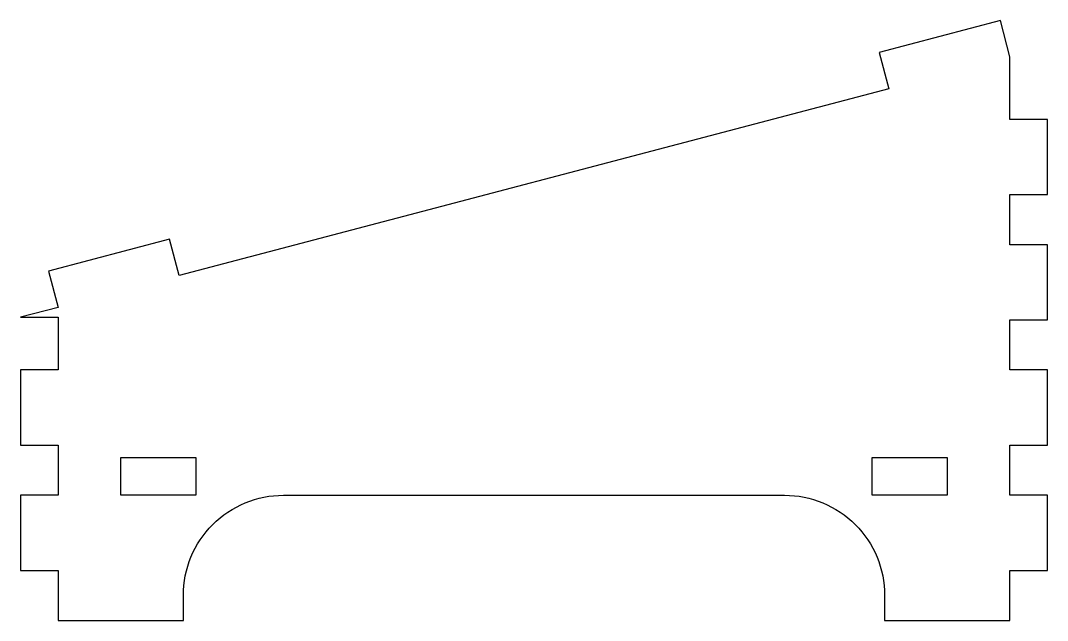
# Model space of a CAD drawing. Header units: millimetres. Extents: x -4.1 to 77.9, y -21.1 to 26.8.
import ezdxf

# ---------------------------------------------------------------- set-up
doc = ezdxf.new("R2010")
doc.units = ezdxf.units.MM

msp = doc.modelspace()

# ---------------------------------------------------------------- linework, layer by layer
msp.add_lwpolyline([(-1.88, 6.753), (-1.117, 3.852), (-4.117, 3.063), (-1.117, 3.063), (-1.117, -1.148), (-4.117, -1.148), (-4.117, -7.148), (-1.117, -7.148), (-1.117, -11.148), (-4.117, -11.148), (-4.117, -17.148), (-1.117, -17.148), (-1.117, -21.148), (8.883, -21.148), (8.883, -19.148, -0.414214), (16.883, -11.148), (56.883, -11.148, -0.414214), (64.883, -19.148), (64.883, -21.148), (74.883, -21.148), (74.883, -17.148), (77.883, -17.148), (77.883, -11.148), (74.883, -11.148), (74.883, -7.148), (77.883, -7.148), (77.883, -1.148), (74.883, -1.148), (74.883, 2.852), (77.883, 2.852), (77.883, 8.852), (74.883, 8.852), (74.883, 12.852), (77.883, 12.852), (77.883, 18.852), (74.883, 18.852), (74.883, 23.852), (74.12, 26.753), (64.449, 24.208), (65.212, 21.307), (8.554, 6.397), (7.79, 9.298)], format="xyb", close=True)
for points in [[(3.883, -11.148), (3.883, -8.148), (9.883, -8.148), (9.883, -11.148)], [(63.883, -11.148), (63.883, -8.148), (69.883, -8.148), (69.883, -11.148)]]:
    msp.add_lwpolyline(points, close=True)

doc.saveas('drawing.dxf')
